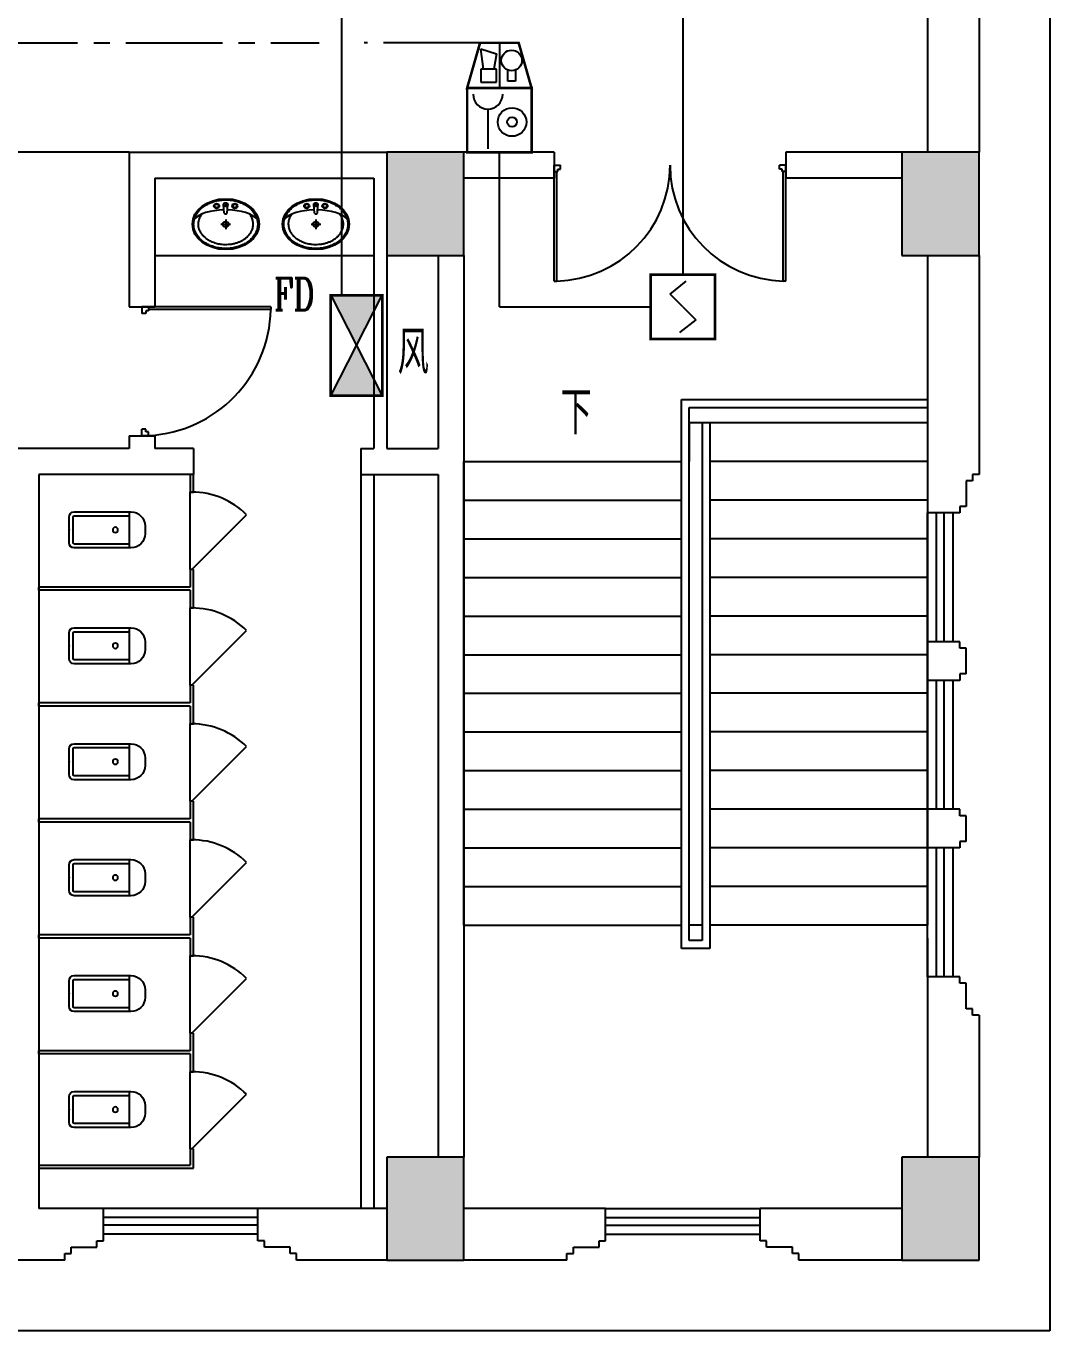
# Model space of a CAD drawing. Extents: x 190999 to 918899, y -200814 to 215286.
# Drawn here: x 630685 to 638635, y -45164 to -35034 of the extents above; entities that cross this region are included whole.
import ezdxf

# ---------------------------------------------------------------- set-up
doc = ezdxf.new("R2010")
doc.units = 0
doc.header["$LTSCALE"] = 1000
doc.header["$MEASUREMENT"] = 0
doc.linetypes.add('CENTER2', pattern=[1.125, 0.75, -0.125, 0.125, -0.125])
for name, color, linetype in [('00-EQUIP', 3, 'Continuous'), ('00-WIRE-4', 6, 'Continuous'), ('A-卫生间', 250, 'Continuous'), ('A-墙线', 2, 'Continuous'), ('A-外包装修', 250, 'Continuous'), ('A-外窗', 145, 'Continuous'), ('A-门', 167, 'Continuous'), ('COLUMN', 2, 'Continuous'), ('DIM_SYMB', 3, 'Continuous'), ('PUB_HATCH', 250, 'Continuous'), ('PUB_TEXT', 7, 'Continuous'), ('STAIR', 5, 'Continuous'), ('房间名称', 7, 'Continuous'), ('暖通-风-说明', 3, 'Continuous')]:
    doc.layers.add(name, color=color, linetype=linetype)
doc.styles.add('_TCH_DIM', font='SIMPLEX', dxfattribs={"bigfont": 'GBCBIG'})
doc.styles.add('HZ-ZGBZ', font='romanc.shx', dxfattribs={"width": 0.65})
doc.styles.get("Standard").update_dxf_attribs({"font": 'simhei.ttf'})

# ---------------------------------------------------------------- blocks, each defined once
blk = doc.blocks.new('手盆')
at = {"layer": 'A-卫生间'}
for p, q in [((113.4051500830392, 11.84450968739111), (46.00438527367078, 15.84450968549936)), ((160.3106537545391, -1.047737896442413e-09), (235.3360842392431, 1.047737896442413e-09)), ((197.8233689978952, -36.70497138574137), (197.8233689957997, 38.37330022055539)), ((113.4051500836795, -10.84469759798958), (46.004385274573, -15.84469759988133))]:
    blk.add_line(p, q, dxfattribs=at)
for centre, major_axis, ratio, start_param, end_param in [((197.8233689968765, 0), (-7.29808629688452e-09, 259), 0.7637967914937317, 3.141592653589386, 9.424777960768973), ((194.0108444604266, -1.164153218269348e-10), (-7.205028495352649e-09, 259.000000000035), 0.4132124245315282, 0.3517248363212417, 1.519021401905628), ((106.1260785445047, 0.4999060444824863), (-5.256824373014387e-10, 13.9324609080711), 0.9000000000013795, 3.760940879954317, 5.663837080793927), ((194.0108444604266, -1.164153218269348e-10), (-7.229772779760784e-09, 259.0000000000077), 0.4132124245315759, 1.620216634470202, 2.789864625449906)]:
    blk.add_ellipse(centre, major_axis=major_axis, ratio=ratio, start_param=start_param, end_param=end_param, dxfattribs=at)
for centre, major_axis, ratio in [((46.00438527413644, -9.395720553584397e-05), (-4.943908497107386e-10, 15.84460364270489), 0.8999999999996328), ((56.39680238347501, 70.60627577308333), (-8.758096824383953e-10, 20.62066592634073), 0.899999999999012), ((56.39680238347501, 70.60627577308333), (-3.935312307942613e-10, 15.62066592634074), 0.8999999999986958), ((197.8233689968765, 0), (-3.340112788049617e-10, 23.3576301081921), 0.9000000000004984), ((56.39680238740402, -70.60627578099957), (-3.800975702346919e-10, 20.62066592634073), 0.899999999999012), ((56.39680238740402, -70.60627578099957), (-3.935312307942613e-10, 15.62066592634074), 0.8999999999986958)]:
    blk.add_ellipse(centre, major_axis=major_axis, ratio=ratio, dxfattribs=at)
for points, knots in [([(197.8233690038323, -249), (204.3990294850664, -248.9999999998254), (210.9746904028871, -248.5460929390974), (228.2800280096126, -246.1498785703443), (238.9514531540335, -243.4343165084429), (259.8060639827163, -235.6199938393256), (269.9890346575412, -230.5210515616636), (289.5665971586423, -218.0721727792989), (298.960803612601, -210.7221745683055), (316.6733728031977, -193.9730663714581), (324.9912984879047, -184.5740979954135), (340.2893382357433, -163.997605889017), (347.2690669711446, -152.820397028001), (359.6669247537793, -129.0196260861703), (365.0847628668125, -116.3964852440404), (374.1834916165972, -90.08639820077224), (377.864187594445, -76.39992674347013), (383.3689956764865, -48.38244847021997), (385.1929984975141, -34.05193997788592), (386.9250104438397, -5.187684159289347), (386.8329865084379, 9.345556312793633), (384.73586623749, 38.16708128564642), (382.7308100122318, 52.45485931876465), (376.8727663576719, 80.34559937685844), (373.0198958979163, 93.94806452159537), (363.5912495303783, 120.0517437723756), (358.0156770628528, 132.5524866377527), (345.3217726669682, 156.0743077876396), (338.2037411779456, 167.0949723329395), (322.6526621349331, 187.3296658890322), (314.2200076092558, 196.5433937402559), (296.3045734511106, 212.8996470182319), (286.8222312947328, 220.0420502259221), (267.0967536403914, 232.0600890867645), (256.8539916995796, 236.9358037543716), (235.9088120757369, 244.2945439725299), (225.2065898313012, 246.7777534795459), (203.6465188648144, 249.290750069631), (192.7886942756013, 249.3206353121204), (171.2212525570067, 246.926459478098), (160.5116570384998, 244.5023044175468), (139.5443743165815, 237.2594525109744), (129.2868775804527, 232.4405714303721), (109.5247235784773, 220.5323387983663), (100.0204366852413, 213.442903975927), (82.05432864755858, 197.1870205074665), (73.5929449252726, 188.0206891129783), (57.97836853517219, 167.8736008143169), (50.82557078509126, 156.8931414871186), (38.05713037244277, 133.4431421089976), (32.44179055967834, 120.974013813975), (22.9298620421032, 94.92387688398594), (19.03347902328824, 81.34333855629666), (13.08606755724759, 53.48601149060414), (11.03515804442577, 39.20971924465266), (8.845478702656692, 10.40033378740191), (8.706750778161222, -4.132253066869453), (10.3460220079869, -33.00605608435581), (12.12398988581845, -47.34676530770957), (17.53889162433916, -75.39515261730412), (21.17571813854738, -89.10233203484677), (30.19028912024805, -115.463632545172), (35.56784113991307, -128.1172780482448), (47.88998500915477, -151.9877993637056), (54.83428833659855, -163.2042521126277), (70.0674021562445, -183.866608052107), (78.3558293353999, -193.3121929975168), (96.01611302810488, -210.1603128662973), (105.3875327545975, -217.5627013113408), (124.9266998832172, -230.1204342835699), (135.0940591037797, -235.2758359995205), (155.9248058304656, -243.2054893133172), (166.5879733786569, -245.9799217026157), (184.1470113282267, -248.5090972222097), (190.9851904233219, -249.0000000002037), (197.8233690038323, -249)], [0, 0, 0, 0, 0.1053687871871674, 0.1053687871871674, 0.2787471050919757, 0.2787471050919757, 0.452125422996784, 0.452125422996784, 0.6255037409015924, 0.6255037409015924, 0.7988820588064007, 0.7988820588064007, 0.972260376711209, 0.972260376711209, 1.145638694616017, 1.145638694616017, 1.319017012520826, 1.319017012520826, 1.492395330425634, 1.492395330425634, 1.665773648330442, 1.665773648330442, 1.83915196623525, 1.83915196623525, 2.012530284140059, 2.012530284140059, 2.185908602044867, 2.185908602044867, 2.359286919949676, 2.359286919949676, 2.532665237854484, 2.532665237854484, 2.706043555759292, 2.706043555759292, 2.8794218736641, 2.8794218736641, 3.052800191568909, 3.052800191568909, 3.226178509473717, 3.226178509473717, 3.399556827378525, 3.399556827378525, 3.572935145283334, 3.572935145283334, 3.746313463188142, 3.746313463188142, 3.91969178109295, 3.91969178109295, 4.093070098997758, 4.093070098997758, 4.266448416902567, 4.266448416902567, 4.439826734807376, 4.439826734807376, 4.613205052712185, 4.613205052712185, 4.786583370616993, 4.786583370616993, 4.959961688521802, 4.959961688521802, 5.133340006426611, 5.133340006426611, 5.30671832433142, 5.30671832433142, 5.480096642236228, 5.480096642236228, 5.653474960141037, 5.653474960141037, 5.826853278045846, 5.826853278045846, 6.000231595950654, 6.000231595950654, 6.173609913855463, 6.173609913855463, 6.283185307179586, 6.283185307179586, 6.283185307179586, 6.283185307179586]), ([(119.1736506810412, -185.1483521524933), (120.9620973349083, -186.5592411882244), (122.7676875701582, -187.9199504845892), (129.8700636767026, -193.0283129730087), (135.2785741284897, -196.3957903881383), (146.2934715196025, -202.2620774885872), (151.8941962509125, -204.7583693127963), (163.2154152492003, -208.8666340855998), (168.9426443869015, -210.4817502371734), (180.2599917969201, -212.7891027016158), (185.8482704507187, -213.5108798283036), (193.5720607222756, -213.9408398092492), (195.6979295939091, -214.0000000000582), (197.8233690028428, -214), (203.6582866330282, -213.9999999998545), (209.496631536138, -213.5543654990906), (222.3311671293923, -211.5851090514625), (229.3277623398462, -209.8531313597923), (240.787502169027, -205.8990001947095), (245.3047605895554, -204.0427727167553), (254.2367161016737, -199.7630582755664), (258.6490466702962, -197.340541947633), (268.8131698185462, -191.0121952608461), (274.5134323839447, -186.8761012725008), (285.5567444703775, -177.6296808072657), (290.895805457636, -172.5213152369834), (300.10443852967, -162.4870827112172), (304.0523709853587, -157.7313989280374), (313.5779886524833, -145.0389805318264), (318.9357033787237, -136.7249773955555), (326.5974791146873, -122.7934594422404), (329.2282542005414, -117.5408629023295), (334.1482956689142, -106.7104468817706), (336.4365190484095, -101.1349806892686), (340.7589510514808, -89.39631874780753), (342.7719178344414, -83.21611161783221), (346.3640570428397, -70.60165740986122), (347.9425120085652, -64.1699805422104), (351.0904946208175, -48.9602580992796), (352.483825713367, -40.10366524968413), (354.4332219571806, -22.20990053389687), (354.9878015757713, -13.17872977355728), (355.2458703611628, 4.918644920835504), (354.9501755786187, 13.97955791465938), (353.5129259504029, 31.96110226912424), (352.3711163057305, 40.89164739020634), (349.384864397347, 57.80685899686068), (347.5983948106295, 65.8113708793826), (343.3541798496735, 81.46923251761473), (340.8984195916564, 89.11663731795852), (335.3626360981434, 103.9371218456945), (332.2806230153365, 111.1172703721968), (325.5162342714611, 124.9777631429606), (321.8282612711191, 131.6496718250564), (313.9341333054472, 144.3357837414369), (309.7314879408514, 150.3452337460767), (300.8902356041654, 161.618057758169), (296.2466290210141, 166.8887592243263), (286.5258362632012, 176.709553859866), (281.444416775601, 181.2445321998675), (271.8246831358119, 188.7996964116173), (267.3329801598447, 191.9448123630136), (256.3785253528913, 198.7381430045061), (249.8306331257918, 202.0953922677436), (238.1084081598674, 206.932942938729), (232.9762091664597, 208.6679624874669), (222.6309106198023, 211.4215277187759), (217.4206377462251, 212.4394152993336), (205.158162370557, 213.983414012735), (198.0817049504258, 214.216697979864), (185.9674371529836, 213.4981161681353), (180.9226912481536, 212.8634210942255), (170.8730682562164, 210.9228448418726), (165.8711175702338, 209.6174913003924), (151.0041288301873, 204.6993374161248), (141.2534683310369, 200.0748375131807), (127.5488741844601, 191.4132149869401), (123.3148595323437, 188.4150790243875), (119.1737199328491, 185.1485161112505)], [5.74089731261301, 5.74089731261301, 5.74089731261301, 5.74089731261301, 5.780873984786705, 5.780873984786705, 5.896828956044057, 5.896828956044057, 6.01278392730141, 6.01278392730141, 6.128738898558762, 6.128738898558762, 6.240697366945735, 6.240697366945735, 6.283185307179586, 6.283185307179586, 6.283185307179586, 6.399826426420818, 6.399826426420818, 6.540899765641657, 6.540899765641657, 6.633999867022954, 6.633999867022954, 6.727099968404252, 6.727099968404252, 6.852187990943959, 6.852187990943959, 6.977276013483666, 6.977276013483666, 7.077377375932242, 7.077377375932242, 7.229976726067383, 7.229976726067383, 7.31738907886302, 7.31738907886302, 7.404801431658657, 7.404801431658657, 7.497093875397931, 7.497093875397931, 7.589386319137206, 7.589386319137206, 7.712333561266115, 7.712333561266115, 7.835280803395023, 7.835280803395023, 7.958228045523932, 7.958228045523932, 8.08117528765284, 8.08117528765284, 8.194982769003447, 8.194982769003447, 8.308790250354054, 8.308790250354054, 8.42259773170466, 8.42259773170466, 8.537599018716683, 8.537599018716683, 8.652600305728708, 8.652600305728708, 8.767601592740732, 8.767601592740732, 8.884431700421288, 8.884431700421288, 8.98243549021753, 8.98243549021753, 9.11946744650899, 9.11946744650899, 9.224190864967866, 9.224190864967866, 9.328914283426741, 9.328914283426741, 9.470086520349449, 9.470086520349449, 9.571187053011501, 9.571187053011501, 9.672287585673553, 9.672287585673553, 9.874488650997659, 9.874488650997659, 9.967059414647549, 9.967059414647549, 9.967059414647549, 9.967059414647549])]:
    blk.add_open_spline(points, degree=3, knots=knots, dxfattribs=at)
blk.add_point((46.00438527413644, -9.395720553584397e-05), dxfattribs=at)
blk = doc.blocks.new('m1000')
at = {"layer": 'A-墙线'}
for p, q in [((0, 0), (0, 200)), ((1000, 0), (1000, 200))]:
    blk.add_line(p, q, dxfattribs=at)
at = {"layer": 'A-门'}
for p, q in [((0, 1100), (5.820766091346741e-11, 100.0000000009313)), ((0, 1100), (19.99999999994179, 1099.999999999069)), ((19.99999999994179, 1099.999999999069), (20.00000000005821, 150.0000000009313)), ((5.820766091346741e-11, 150.0000000009313), (29.99999999994179, 150.0000000009313)), ((29.99999999994179, 150.0000000009313), (30, 130)), ((30, 130), (50.00000000005821, 130.0000000009313)), ((50.00000000005821, 130.0000000018626), (50.00000000005821, 100.0000000009313)), ((950.0000000000582, 130.0000000018626), (950.0000000000582, 100.0000000009313)), ((970.0000000001164, 130), (950.0000000000582, 130.0000000009313)), ((970.0000000001746, 150.0000000009313), (970.0000000001164, 130)), ((1000.000000000058, 150.0000000009313), (970.0000000001746, 150.0000000009313)), ((1000.000000000058, 150.0000000009313), (1000.000000000058, 100.0000000009313)), ((5.820766091346741e-11, 100.0000000009313), (50.00000000005821, 100.0000000009313)), ((1000.000000000058, 100.0000000009313), (950.0000000000582, 100.0000000009313))]:
    blk.add_line(p, q, dxfattribs=at)
blk.add_arc((5.820766091346741e-11, 100.0000000009313), 1000, 2.865983971930656, 88.85400800037786, dxfattribs=at)
blk = doc.blocks.new('m1800')
at = {"layer": 'A-墙线'}
for p, q in [((-900, -100), (-900, 100)), ((900, -100), (900, 100))]:
    blk.add_line(p, q, dxfattribs=at)
at = {"layer": 'A-门'}
for p, q in [((-900, 900), (-899.9999999999418, 9.313225746154785e-10)), ((-900, 900), (-880.0000000000582, 899.9999999990687)), ((-880.0000000000582, 899.9999999990687), (-879.9999999999418, 50.00000000093132)), ((880.0000000000582, 899.9999999990687), (879.9999999999418, 50.00000000093132)), ((900, 900), (880.0000000000582, 899.9999999990687)), ((900, 900), (899.9999999999418, 9.313225746154785e-10)), ((-899.9999999999418, 50.00000000093132), (-870.0000000000582, 50.00000000093132)), ((-899.9999999999418, 9.313225746154785e-10), (-849.9999999999418, 9.313225746154785e-10)), ((-870.0000000000582, 50.00000000093132), (-870, 30)), ((-870, 30), (-849.9999999999418, 30.00000000093132)), ((-849.9999999999418, 30.00000000186265), (-849.9999999999418, 9.313225746154785e-10)), ((849.9999999999418, 30.00000000186265), (849.9999999999418, 9.313225746154785e-10)), ((870, 30), (849.9999999999418, 30.00000000093132)), ((899.9999999999418, 9.313225746154785e-10), (849.9999999999418, 9.313225746154785e-10)), ((870.0000000000582, 50.00000000093132), (870, 30)), ((899.9999999999418, 50.00000000093132), (870.0000000000582, 50.00000000093132))]:
    blk.add_line(p, q, dxfattribs=at)
for centre, start, end in [((-900, 0), 0, 88.72665564132167), ((900, 0), 91.27334436201257, 180)]:
    blk.add_arc(centre, 900, start, end, dxfattribs=at)
blk = doc.blocks.new('$lvtry$00000200')
for p, q in [((-139.7834388052397, -40.0000000100008, 1e-08), (-139.7834388052397, -479.6564289897615, 1e-08)), ((-109.783438805247, -40.0000000100008, 1e-08), (-109.7834388052397, -469.6564289897615, 1e-08)), ((99.78343880524699, -1.000080374069512e-08, 1e-08), (-99.78343880523971, -1.000080374069512e-08, 1e-08)), ((99.78343880524699, -30.0000000100008, 1e-08), (-99.78343880523971, -30.0000000100008, 1e-08)), ((109.7834388052397, -469.6564289897615, 1e-08), (109.7834388052397, -40.0000000100008, 1e-08)), ((139.7834388052397, -479.6564289897615, 1e-08), (139.783438805247, -40.0000000100008, 1e-08)), ((139.7834388052397, -469.6564289897615, 1e-08), (-139.7834388052397, -469.6564289897615, 1e-08)), ((-29.78343880523971, -589.6564289897615, 1e-08), (29.78343880523971, -589.6564289897615, 1e-08))]:
    blk.add_line(p, q)
blk.add_circle((3.637978807091713e-12, -358.6146012114659, 1e-08), 20)
for centre, radius, start, end in [((-99.78343880523971, -40.0000000100008, 1e-08), 40, 90, 180), ((-99.78343880524699, -40.0000000100008, 1e-08), 10, 90, 180), ((99.78343880523971, -40.0000000100008, 1e-08), 40, 0, 90), ((99.78343880523971, -40.0000000100008, 1e-08), 10, 0, 90), ((-29.78343880523971, -479.6564289897615, 1e-08), 110, 180, 270), ((29.78343880523971, -479.6564289897615, 1e-08), 110, 270, 0)]:
    blk.add_arc(centre, radius, start, end)
blk.add_point((3.637978807091713e-12, 0))
blk = doc.blocks.new('$DorLib2D$00000114')
at = {"color": 0}
blk.add_line((0.4999999999999964, 3.552713678800501e-15), (-0.2071067811864751, 0.7071067811864857), dxfattribs=at)
blk.add_arc((0.5000000000013856, -1.154631945610163e-12), 1.000000000001696, 135, 180, dxfattribs=at)
blk = doc.blocks.new('_LINKPT1')
at = {"color": 0}
blk.add_line((0, 0), (0, 0), dxfattribs=at)
blk = doc.blocks.new('3S1KCGW2')
for p, q in [((0.499999999999875, 0.499999999999875), (-0.499999999999875, 0.499999999999875)), ((-0.499999999999875, 0.499999999999875), (-0.499999999999875, -0.499999999999875)), ((0.499999999999875, -0.499999999999875), (0.499999999999875, 0.499999999999875)), ((-0.2, 0.2), (0.05, 0.4)), ((0, 0), (-0.2, 0.2)), ((0, 0), (0.2, -0.2)), ((0.2, -0.2), (-0.05, -0.4)), ((-0.499999999999875, -0.499999999999875), (0.499999999999875, -0.499999999999875))]:
    blk.add_line(p, q)
at = {"const_width": 0.04, "flags": 128}
blk.add_lwpolyline([(-0.499999999999875, -0.499999999999875), (-0.499999999999875, 0.499999999999875), (0.499999999999875, 0.499999999999875), (0.499999999999875, -0.499999999999875)], close=True, dxfattribs=at)
at = {"xscale": 0.002, "yscale": 0.002, "zscale": 0.002}
for p in [(0, 0.499999999999875), (-0.499999999999875, 0), (0.499999999999875, 0), (0, -0.499999999999875)]:
    blk.add_blockref('_LINKPT1', p, dxfattribs=at)
at = {"flags": 9}
blk.add_attdef('A', (0, 0), '', height=2e-05, dxfattribs=at)
blk = doc.blocks.new('3T1W6ZCM')
for p, q in [((0.5, 0.5), (-0.5, 0.5)), ((-0.5, 0.5), (-0.5, -0.5)), ((0.5, -0.5), (0.5, 0.5)), ((-0.1775382936502865, 0.1720085469460173), (-0.1775382936502865, -0.443376068438738)), ((-0.5, -0.5), (0.5, -0.5))]:
    blk.add_line(p, q)
at = {"const_width": 0.04}
blk.add_lwpolyline([(-0.5, 0.5), (-0.5, -0.5), (0.5, -0.5), (0.5, 0.5)], close=True, dxfattribs=at)
for radius in [0.2218934911243935, 0.07396449704146453]:
    blk.add_circle((0.1969945486489451, -0.02963126059148635), radius)
blk.add_arc((-0.1775382936502865, 0.4027777777155279), 0.2307692307693, 180, 0)
at = {"xscale": 0.002, "yscale": 0.002, "zscale": 0.002}
for p in [(0, 0.5), (-0.5, 0), (0.5, 0), (0, -0.5)]:
    blk.add_blockref('_LINKPT1', p, dxfattribs=at)
at = {"flags": 9}
blk.add_attdef('A', (0, 0), '', height=2e-05, dxfattribs=at)
blk = doc.blocks.new('6A2OE7N0')
for p, q in [((-0.3, 0.3499999999999943), (-0.5, -0.3499999999999943)), ((0.3, 0.3499999999999943), (-0.3, 0.3499999999999943)), ((-0.2456702268532281, -0.06106422118475052), (-0.2856702268532281, 0.2589357788152427)), ((-0.2856702268532281, 0.2589357788152427), (-0.04567022685322809, 0.1789357788152302)), ((1.776356839400252e-18, 0.3499999999999943), (-1.776356839400252e-18, -0.3499999999999943)), ((0.5, -0.3499999999999943), (0.3, 0.3499999999999943)), ((-0.04567022685322809, 0.1789357788152302), (-0.08567022685322809, -0.06106422118475052)), ((-0.2856702268532281, -0.06106422118475052), (-0.2856702268532281, -0.2610642211847676)), ((-0.04567022685322809, -0.06106422118475052), (-0.2856702268532281, -0.06106422118475052)), ((-0.04567022685322809, -0.2610642211847676), (-0.04567022685322809, -0.06106422118475052)), ((0.1304115314996602, -0.2439790560947586), (0.1304115314996602, -0.0723030258366748)), ((0.2504115314996602, -0.0723030258366748), (0.2504115314996602, -0.2439790560947586)), ((-0.5, -0.3499999999999943), (0.5, -0.3499999999999943)), ((-0.2856702268532281, -0.2610642211847676), (-0.04567022685322809, -0.2610642211847676)), ((0.2504115314996602, -0.2439790560947586), (0.1304115314996602, -0.2439790560947586))]:
    blk.add_line(p, q)
at = {"const_width": 0.04, "flags": 128}
blk.add_lwpolyline([(-0.5, -0.3499999999999943), (-0.3, 0.3499999999999943), (0.3, 0.3499999999999943), (0.5, -0.3499999999999943)], close=True, dxfattribs=at)
blk.add_circle((0.1904115314996602, 0.07602094390523462), 0.16)
at = {"xscale": 0.002, "yscale": 0.002, "zscale": 0.002}
for p in [(1.776356839400252e-18, 0.3499999999999943), (-0.4, 0), (0.4, 0), (1.776356839400252e-18, -0.3499999999999943)]:
    blk.add_blockref('_LINKPT1', p, dxfattribs=at)
at = {"flags": 9}
blk.add_attdef('A', (0, 0), '', height=2e-05, dxfattribs=at)
blk = doc.blocks.new('6H2KALM6')
for p, q in [((-0.7799999999988358, 0.3999999999996362), (0.7799999999988358, -0.3999999999996362)), ((0.7799999999988358, 0.3999999999996362), (-0.7799999999988358, -0.3999999999996362)), ((0.7799999999988358, 0.3999999999996362), (-0.7799999999988358, 0.3999999999996362)), ((-0.7799999999988358, 0.3999999999996362), (-0.7799999999988358, -0.3999999999996362)), ((0.7799999999988358, -0.3999999999996362), (0.7799999999988358, 0.3999999999996362)), ((-0.7799999999988358, -0.3999999999996362), (0.7799999999988358, -0.3999999999996362))]:
    blk.add_line(p, q)
at = {"const_width": 0.04}
blk.add_lwpolyline([(-0.7799999999988358, 0.3999999999996362), (-0.7799999999988358, -0.3999999999996362), (0.7799999999988358, -0.3999999999996362), (0.7799999999988358, 0.3999999999996362)], close=True, dxfattribs=at)
for points in [[(-0.7799999999988358, 0.3999999999996362), (-7.958078640513122e-16, -7.958078640513122e-16), (-0.7799999999988358, -0.3999999999996362)], [(0.7799999999988358, 0.3999999999996362), (3.410605131648481e-16, -1.70530256582424e-16), (0.7799999999988358, -0.3999999999996362)]]:
    blk.add_solid(points)
at = {"xscale": 0.002, "yscale": 0.002, "zscale": 0.002}
for p in [(0, 0.3999999999996362), (-0.7799999999988358, 0), (0.7799999999988358, 0), (0, -0.3999999999996362)]:
    blk.add_blockref('_LINKPT1', p, dxfattribs=at)
at = {"flags": 9}
blk.add_attdef('A', (0, 0), '', height=2e-05, dxfattribs=at)

msp = doc.modelspace()

# ---------------------------------------------------------------- hatches: boundary and pattern name
at = {"layer": 'PUB_HATCH'}
for points in [[(633484.5765869347, -36813.51720352261), (634084.576968404, -36813.51720352261), (634084.5769684047, -36013.51551869791), (633484.576586935, -36013.51551869791)], [(637484.5765869347, -36813.51692536986), (638084.5767299857, -36813.51692536986), (638084.5767299861, -36013.51551869791), (637484.576586935, -36013.51551869791)], [(633484.5802108974, -44613.51551869791), (634084.5805923671, -44613.51551869814), (634084.580592368, -43813.52066854038), (633484.5802108974, -43813.52066854038)], [(637484.5797340602, -44613.51551869791), (638084.5798771114, -44613.51551869791), (638084.579877113, -43813.51599553437), (637484.5797340621, -43813.51599553437)]]:
    msp.add_hatch(color=256, dxfattribs=at).paths.add_polyline_path(points)

# ---------------------------------------------------------------- linework, layer by layer
at = {"layer": '00-WIRE-4'}
for p, q in [((635784.5765869366, -32813.51857045665), (635784.5765869366, -36963.51857045665)), ((633134.5765869364, -33063.51857045654), (633134.5730768885, -37114.01687591488)), ((634359.5769684066, -37213.51857045665), (634359.5769684066, -36013.51551869803)), ((634359.5769684066, -37213.51857045665), (635534.5765869366, -37213.51857045665))]:
    msp.add_line(p, q, dxfattribs=at)
at = {"layer": '00-WIRE-4', "linetype": 'CENTER2'}
for p, q in [((624709.5765869338, -35163.51551869849), (632959.5747671381, -35163.51551869826)), ((634209.5769684066, -35163.51551869803), (633309.5747671383, -35163.51551869814))]:
    msp.add_line(p, q, dxfattribs=at)
at = {"layer": 'A-卫生间'}
for p, q in [((631484.5765869366, -36013.51551869907), (629984.5765869366, -36013.51551869907)), ((631684.5765869366, -36813.51551869907), (633384.5765869354, -36813.51710992143)), ((631959.5765869385, -38513.51551869861), (631959.5765868817, -38651.01551899966)), ((631984.5765869385, -38513.51551869861), (631959.5765869385, -38513.51551869861)), ((631984.5765870181, -38651.01551899966), (631984.5765869385, -38513.51551869861)), ((633284.5765869366, -38513.51551869907), (633284.5765869366, -44213.51857045549)), ((633384.5765869366, -38513.51551869907), (633384.5765869366, -44213.51857045549)), ((631959.5765868817, -38651.01551899966), (631984.5765870181, -38651.01551899966)), ((631984.5765870181, -39251.01551899966), (631959.5765868432, -39251.01551899966)), ((631959.5765868432, -39251.01551899966), (631959.5765868826, -39388.51551869442)), ((631984.5765869385, -39413.51551869768), (631984.5765870181, -39251.01551899966)), ((631959.5765868826, -39388.51551869442), (630784.5765869324, -39388.51551869884)), ((630784.5765869324, -39413.51551869884), (630784.5765869324, -39388.51551869884)), ((631959.5765870181, -39413.51551879616), (630784.5765869324, -39413.51551869884)), ((631959.5765870181, -39413.51551879616), (631959.5765869867, -39551.01551899966)), ((631984.5765868826, -39551.01551899966), (631984.5765869385, -39413.51551869861)), ((631959.5765869867, -39551.01551899966), (631984.5765868826, -39551.01551899966)), ((631984.5765868826, -40151.01551899966), (631959.5765869867, -40151.01551899966)), ((631959.5765869867, -40151.01551899966), (631959.5765870181, -40288.51551869442)), ((631984.5765869385, -40313.51551869768), (631984.5765868826, -40151.01551899966)), ((631959.5765870181, -40288.51551869442), (630784.5765869324, -40288.51551869884)), ((630784.5765869324, -40313.51551869884), (630784.5765869324, -40288.51551869884)), ((631959.5765868826, -40313.51551869418), (630784.5765869324, -40313.51551869884)), ((631959.5765868826, -40313.51551869418), (631959.576586891, -40451.01551899966)), ((631984.5765870181, -40451.01551899966), (631984.5765869385, -40313.51551869861)), ((631959.576586891, -40451.01551899966), (631984.5765870181, -40451.01551899966)), ((631984.5765870181, -41051.01551899966), (631959.576586891, -41051.01551899966)), ((631959.576586891, -41051.01551899966), (631959.5765868826, -41188.51551869418)), ((631984.5765869385, -41213.51551869768), (631984.5765870181, -41051.01551899966)), ((631959.5765868826, -41188.51551869418), (630784.5765869324, -41188.51551869884)), ((630784.5765869324, -41213.51551869884), (630784.5765869324, -41188.51551869884)), ((631959.5765870111, -41213.51551869442), (630784.5765869324, -41213.51551869884)), ((631959.5765870111, -41213.51551869442), (631959.5765870304, -41351.01551899966)), ((631984.5765868754, -41351.01551899966), (631984.5765869385, -41213.51551869768)), ((631959.5765870304, -41351.01551899966), (631984.5765868754, -41351.01551899966)), ((631984.5765868754, -41951.01551899966), (631959.5765870304, -41951.01551899966)), ((631959.5765870304, -41951.01551899966), (631959.5765870111, -42088.51551869442)), ((631984.5765869385, -42113.51551869768), (631984.5765868754, -41951.01551899966)), ((631959.5765870111, -42088.51551869442), (630784.5765869324, -42088.51551869884)), ((630784.5765869324, -42113.51551869884), (630784.5765869324, -42088.51551869884)), ((631959.5765868665, -42113.51551869442), (630784.5765869324, -42113.51551869884)), ((631959.5765868665, -42113.51551869442), (631959.576586891, -42251.01551899966)), ((631984.5765870023, -42251.01551899966), (631984.5765869385, -42113.51551869768)), ((631959.576586891, -42251.01551899966), (631984.5765870023, -42251.01551899966)), ((631984.5765870023, -42851.01551899966), (631959.576586891, -42851.01551899966)), ((631959.576586891, -42851.01551899966), (631959.5765868665, -42988.51551869442)), ((631984.5765869385, -43013.51551869884), (631984.5765870023, -42851.01551899966)), ((631959.5765868665, -42988.51551869442), (630784.5765869324, -42988.51551869884)), ((630784.5765869324, -43013.51551869884), (630784.5765869324, -42988.51551869884)), ((631959.5765869394, -43013.51551869442), (630784.5765869324, -43013.51551869884)), ((631959.5765869394, -43013.51551869442), (631959.5765868463, -43151.01551899966)), ((631984.5765869564, -43151.01551899943), (631984.5765869385, -43013.51551869884)), ((631959.5765868463, -43151.01551899966), (631984.5765869564, -43151.01551899943)), ((631984.5765869571, -43751.01551899966), (631959.5765868463, -43751.01551899966)), ((631959.5765868463, -43751.01551899966), (631959.5765869394, -43876.01551872795)), ((631984.5765869392, -43901.01551872771), (631984.5765869571, -43751.01551899966)), ((630784.5765869303, -43876.01551870047), (631959.5765869394, -43876.01551872795)), ((630784.5765869303, -43876.01551870047), (630784.5765869303, -43901.01551870047)), ((630784.5765869303, -43901.01551870047), (631984.5765869392, -43901.01551872771))]:
    msp.add_line(p, q, dxfattribs=at)
at = {"layer": 'A-墙线'}
for p, q in [((637684.5765869352, -34613.51857045549), (637684.5765869352, -36013.51857045549)), ((638084.5765869352, -34913.51857045549), (638084.5765869352, -36013.51857045549)), ((631484.5765869366, -36013.51551869861), (631484.5765869366, -37213.51551869861)), ((631484.5765869366, -36013.51551869861), (633484.5765869366, -36013.51551869861)), ((634784.5765869352, -36013.51551870187), (634084.5765869366, -36013.51551869861)), ((637484.5765869366, -36013.51551869861), (636584.5765869352, -36013.51551870187)), ((631684.5765869366, -36213.51551869861), (631684.5765869366, -37213.51551869861)), ((631684.5765869366, -36213.51551869861), (633384.5765869352, -36213.51551869838)), ((633384.5765869352, -36213.51551869861), (633384.5765869361, -38313.51551869861)), ((633484.5765869352, -36213.51551869861), (633484.5765869361, -38313.51551869861)), ((634784.5765869352, -36213.51551870187), (634084.5765869366, -36213.51551869861)), ((637484.5765869366, -36213.51551869861), (636584.5765869352, -36213.51551870187)), ((633884.5805923697, -36813.51720352331), (633884.5805923697, -38313.51551869814)), ((634084.5805923697, -36813.51720352331), (634084.5805923697, -43813.52066854038)), ((637684.5765869373, -36813.51692536869), (637684.5765869371, -38813.51857045549)), ((638084.5765869373, -36813.51692537009), (638084.5765869371, -38513.51857045549)), ((631484.5765869366, -38213.51551869861), (631484.5765869366, -38313.51551869861)), ((631684.5765869366, -38213.51551869861), (631684.5765869366, -38313.51551869861)), ((631484.5765869366, -38313.51551869861), (629984.5765869366, -38313.51551869861)), ((631984.5765869366, -38313.51551869861), (631684.5765869366, -38313.51551869861)), ((631984.5765869366, -38313.51551869861), (631984.5765869366, -38513.51551869861)), ((633284.5765869366, -38313.51551869861), (633284.5765869366, -38513.51551869861)), ((633284.5765869366, -38313.51551869861), (633384.5765869361, -38313.51551869861)), ((633484.5765869361, -38313.51551869861), (633884.5805923697, -38313.51551869814)), ((630784.5765869366, -38513.51551869861), (630784.5765869366, -44213.51551869861)), ((631984.5765869366, -38513.51551869861), (630784.5765869366, -38513.51551869861)), ((633284.5765869366, -38513.51551869861), (633884.5805923697, -38513.51551869814)), ((633884.5805923697, -38513.51551869814), (633884.5805923697, -43813.52066854038)), ((638034.5765869373, -38563.51857045549), (637984.5765869371, -38563.51857045549)), ((637984.5765869371, -38563.51857045549), (637984.5765869373, -38763.51857045549)), ((638084.5765869371, -38513.51857045549), (638034.5765869373, -38513.51857045549)), ((638034.5765869373, -38513.51857045549), (638034.5765869373, -38563.51857045549)), ((637934.5765869373, -38763.51857045549), (637934.5765869373, -38813.51857045549)), ((637984.5765869373, -38763.51857045549), (637934.5765869373, -38763.51857045549)), ((637934.5765869373, -38813.51857045549), (637684.5765869371, -38813.51857045549)), ((637684.5765869373, -40113.51857045596), (637684.5765869373, -39813.51857045596)), ((637934.5765869373, -39813.51857045596), (637684.5765869373, -39813.51857045596)), ((637934.5765869373, -39863.51857045596), (637934.5765869373, -39813.51857045596)), ((637984.5765869373, -39863.51857045596), (637934.5765869373, -39863.51857045596)), ((637984.5765869373, -40063.51857045596), (637984.5765869373, -39863.51857045596)), ((637934.5765869373, -40113.51857045596), (637684.5765869373, -40113.51857045596)), ((637934.5765869373, -40063.51857045596), (637934.5765869373, -40113.51857045596)), ((637984.5765869373, -40063.51857045596), (637934.5765869373, -40063.51857045596)), ((637684.5765869373, -41413.51857045596), (637684.5765869373, -41113.51857045596)), ((637934.5765869373, -41113.51857045596), (637684.5765869373, -41113.51857045596)), ((637934.5765869373, -41163.51857045596), (637934.5765869373, -41113.51857045596)), ((637984.5765869373, -41163.51857045596), (637934.5765869373, -41163.51857045596)), ((637984.5765869373, -41363.51857045596), (637984.5765869373, -41163.51857045596)), ((637934.5765869373, -41413.51857045596), (637684.5765869373, -41413.51857045596)), ((637934.5765869373, -41363.51857045596), (637934.5765869373, -41413.51857045596)), ((637984.5765869373, -41363.51857045596), (637934.5765869373, -41363.51857045596)), ((637684.5765869371, -42113.51857045549), (637684.5765869371, -43813.51904729311)), ((637934.5765869373, -42413.51857045549), (637684.5765869373, -42413.51857045549)), ((637934.5765869373, -42463.51857045549), (637934.5765869373, -42413.51857045549)), ((637984.5765869373, -42463.51857045549), (637934.5765869373, -42463.51857045549)), ((637984.5765869371, -42663.51857045549), (637984.5765869373, -42463.51857045549)), ((638034.5765869373, -42663.51857045549), (637984.5765869371, -42663.51857045549)), ((638034.5765869373, -42713.51857045549), (638034.5765869373, -42663.51857045549)), ((638084.5765869371, -42713.51857045549), (638034.5765869373, -42713.51857045549)), ((638084.5765869371, -42713.51857045549), (638084.5765869371, -43813.51904729311)), ((631284.5842163311, -44213.51857045549), (630784.5765869366, -44213.51857045549)), ((631284.5842163311, -44463.51857045549), (631284.5842163311, -44213.51857045549)), ((633484.580210899, -44213.51857045549), (632484.5842163311, -44213.51857045549)), ((632484.5842163311, -44463.51857045549), (632484.5842163311, -44213.51857045549)), ((635184.5765869366, -44213.51857045549), (634084.5765869366, -44213.51857045549)), ((635184.5765869366, -44463.51857045549), (635184.5765869366, -44213.51857045549)), ((637484.5765869366, -44213.51857045549), (636384.5765869366, -44213.51857045549)), ((636384.5765869366, -44463.51857045549), (636384.5765869366, -44213.51857045549)), ((631234.5842163311, -44463.51857045549), (631284.5842163311, -44463.51857045549)), ((631234.5842163311, -44513.51857045549), (631234.5842163311, -44463.51857045549)), ((632534.5842163311, -44463.51857045549), (632484.5842163311, -44463.51857045549)), ((632534.5842163311, -44513.51857045549), (632534.5842163311, -44463.51857045549)), ((635134.5765869366, -44463.51857045549), (635184.5765869366, -44463.51857045549)), ((635134.5765869366, -44513.51857045549), (635134.5765869366, -44463.51857045549)), ((636434.5765869366, -44463.51857045549), (636384.5765869366, -44463.51857045549)), ((636434.5765869366, -44513.51857045549), (636434.5765869366, -44463.51857045549)), ((630984.5842163311, -44613.51857045549), (630984.5842163311, -44563.51857045549)), ((630984.5842163311, -44563.51857045549), (631034.5842163311, -44563.51857045549)), ((631034.5842163311, -44563.51857045549), (631034.5842163311, -44513.51857045549)), ((631034.5842163311, -44513.51857045549), (631234.5842163311, -44513.51857045549)), ((632734.5842163311, -44513.51857045549), (632534.5842163311, -44513.51857045549)), ((632734.5842163311, -44563.51857045549), (632734.5842163311, -44513.51857045549)), ((632784.5842163311, -44563.51857045549), (632734.5842163311, -44563.51857045549)), ((632784.5842163311, -44613.51857045549), (632784.5842163311, -44563.51857045549)), ((634884.5765869366, -44613.51857045549), (634884.5765869366, -44563.51857045549)), ((634884.5765869366, -44563.51857045549), (634934.5765869366, -44563.51857045549)), ((634934.5765869366, -44563.51857045549), (634934.5765869366, -44513.51857045526)), ((634934.5765869366, -44513.51857045526), (635134.5765869366, -44513.51857045549)), ((636634.5765869366, -44513.51857045526), (636434.5765869366, -44513.51857045549)), ((636634.5765869366, -44563.51857045549), (636634.5765869366, -44513.51857045526)), ((636684.5765869366, -44563.51857045549), (636634.5765869366, -44563.51857045549)), ((636684.5765869366, -44613.51857045549), (636684.5765869366, -44563.51857045549)), ((630984.5842163311, -44613.51857045549), (630384.5842163311, -44613.51857045549)), ((633484.580210899, -44613.51857045549), (632784.5842163311, -44613.51857045549)), ((634884.5765869366, -44613.51857045549), (634084.5765869366, -44613.51857045549)), ((637484.5765869366, -44613.51857045549), (636684.5765869366, -44613.51857045549))]:
    msp.add_line(p, q, dxfattribs=at)
at = {"layer": 'A-外包装修'}
for p, q in [((638634.5765869366, -30013.51857045246), (638634.5765869366, -45163.51857045153)), ((638634.5765869366, -45163.5185704513), (629884.5765869366, -45163.5185704513)), ((631083.3779500325, -45163.51857045433), (629884.5765869366, -45163.51857045363))]:
    msp.add_line(p, q, dxfattribs=at)
at = {"layer": 'A-外窗'}
for p, q in [((637684.5765869373, -39813.51857045596), (637684.5765869373, -38813.51857045596)), ((637754.5765869373, -39813.51857045596), (637754.5765869373, -38813.51857045596)), ((637814.5765869373, -39813.51857045596), (637814.5765869373, -38813.51857045596)), ((637884.5765869373, -39813.51857045596), (637884.5765869373, -38813.51857045596)), ((637684.5765869373, -41113.51857045596), (637684.5765869373, -40113.51857045596)), ((637754.5765869373, -41113.51857045596), (637754.5765869373, -40113.51857045596)), ((637814.5765869373, -41113.51857045596), (637814.5765869373, -40113.51857045596)), ((637884.5765869373, -41113.51857045596), (637884.5765869373, -40113.51857045596)), ((637684.5765869373, -42413.51857045596), (637684.5765869373, -41413.51857045596)), ((637754.5765869373, -42413.51857045596), (637754.5765869373, -41413.51857045596)), ((637814.5765869373, -42413.51857045596), (637814.5765869373, -41413.51857045596)), ((637884.5765869373, -42413.51857045596), (637884.5765869373, -41413.51857045596)), ((632484.5842163311, -44213.51857045549), (631284.5842163311, -44213.51857045549)), ((635184.5765869366, -44213.51857045549), (636384.5765869366, -44213.51857045549)), ((632484.5842163311, -44283.51857045549), (631284.5842163311, -44283.51857045549)), ((632484.5842163311, -44343.51857045549), (631284.5842163311, -44343.51857045549)), ((635184.5765869366, -44283.51857045549), (636384.5765869366, -44283.51857045549)), ((635184.5765869366, -44343.51857045549), (636384.5765869366, -44343.51857045549)), ((632484.5842163311, -44413.51857045549), (631284.5842163311, -44413.51857045549)), ((635184.5765869366, -44413.51857045549), (636384.5765869366, -44413.51857045549))]:
    msp.add_line(p, q, dxfattribs=at)
at = {"layer": 'A-门'}
for p, q in [((631959.5765869385, -39251.01551869907), (631959.5765869385, -38651.01551869907)), ((631959.5765869385, -40151.01551869907), (631959.5765869385, -39551.01551869907)), ((631959.5765869385, -41051.01551869907), (631959.5765869385, -40451.01551869907)), ((631959.5765869385, -41951.01551869907), (631959.5765869385, -41351.01551869907)), ((631959.5765869385, -42851.01551869861), (631959.5765869385, -42251.01551869861)), ((631959.5765869385, -43751.01551869884), (631959.5765869385, -43151.01551869884))]:
    msp.add_line(p, q, dxfattribs=at)
at = {"layer": 'COLUMN'}
for p, q in [((634084.5769684047, -36013.51551869791), (633484.576586935, -36013.51551869791)), ((633484.576586935, -36013.51551869791), (633484.5765869347, -36813.51720352261)), ((634084.576968404, -36813.51720352261), (634084.5769684047, -36013.51551869791)), ((638084.5767299861, -36013.51551869791), (637484.576586935, -36013.51551869791)), ((637484.576586935, -36013.51551869791), (637484.5765869347, -36813.51692536986)), ((638084.5767299857, -36813.51692536986), (638084.5767299861, -36013.51551869791)), ((633484.5765869347, -36813.51720352261), (634084.576968404, -36813.51720352261)), ((637484.5765869347, -36813.51692536986), (638084.5767299857, -36813.51692536986)), ((634084.580592368, -43813.52066854038), (633484.5802108974, -43813.52066854038)), ((633484.5802108974, -43813.52066854038), (633484.5802108974, -44613.51551869791)), ((634084.5805923671, -44613.51551869814), (634084.580592368, -43813.52066854038)), ((638084.579877113, -43813.51599553437), (637484.5797340621, -43813.51599553437)), ((637484.5797340621, -43813.51599553437), (637484.5797340602, -44613.51551869791)), ((638084.5798771114, -44613.51551869791), (638084.579877113, -43813.51599553437)), ((633484.5802108974, -44613.51551869791), (634084.5805923671, -44613.51551869814)), ((637484.5797340602, -44613.51551869791), (638084.5798771114, -44613.51551869791))]:
    msp.add_line(p, q, dxfattribs=at)
at = {"layer": 'DIM_SYMB'}
msp.add_lwpolyline([(634929.5805923673, -38413.51857045176, 0, 0, 0), (634929.5805923673, -43218.42106419918, 0, 0, 0), (636839.5805923687, -43218.42106419662, 0, 0, 0), (636839.5805923804, -38413.51857044804, 80, 0, 0), (636839.5805923811, -38113.51857044804, 0, 0, 0)], format="xyseb", dxfattribs=at)
at = {"layer": 'STAIR'}
for p, q in [((635774.5805923899, -42193.51857045223), (635774.5805923899, -37933.51857041963)), ((635774.5805923899, -37933.51857041963), (637684.580592368, -37933.51857045223)), ((637684.580592368, -37933.51857045223), (637684.580592368, -37993.51857045223)), ((635834.5805923608, -42133.51857045223), (635834.5805923608, -37993.51857048459)), ((635834.5805923608, -37993.51857048459), (637684.580592368, -37993.51857045223)), ((635934.580592368, -38113.51857045223), (635834.580592368, -38113.51857045223)), ((635834.580592368, -38113.51857045223), (635834.580592368, -38413.51857045223)), ((635934.580592368, -38113.51857045223), (635934.580592368, -42013.51857045223)), ((635994.5805923659, -38113.51857044362), (635934.580592368, -38113.51857045223)), ((635934.580592368, -38113.51857045223), (635934.5805923792, -42133.51857045223)), ((635994.580592368, -38113.51857045223), (635934.580592368, -38113.51857045223)), ((637684.580592368, -38113.51857045223), (635994.5805923659, -38113.51857044362)), ((635994.580592368, -38113.51857045223), (635994.5805923792, -42193.51857045223)), ((637684.580592368, -38113.51857045223), (637684.580592368, -42013.51857045223)), ((634084.580592368, -42013.51857045223), (634084.580592368, -38413.51857045223)), ((634084.580592368, -38413.51857045223), (635774.5805923787, -38413.51857044362)), ((635834.580592368, -42013.51857045223), (635834.580592368, -38413.51857045223)), ((637684.580592368, -38413.51857045223), (635994.5805923669, -38413.51857044362)), ((634084.580592368, -38713.51857045223), (635774.5805923787, -38713.51857051323)), ((637684.580592368, -38713.51857045223), (635994.5805923676, -38713.51857044362)), ((634084.580592368, -39013.51857045223), (635774.5805923787, -39013.51857044362)), ((637684.580592368, -39013.51857045223), (635994.5805923685, -39013.51857044362)), ((634084.580592368, -39313.51857045223), (635774.5805923787, -39313.51857044362)), ((637684.580592368, -39313.51857045223), (635994.5805923692, -39313.51857044362)), ((634084.580592368, -39613.51857045223), (635774.5805923787, -39613.51857044362)), ((637684.580592368, -39613.51857045223), (635994.5805923701, -39613.51857044362)), ((634084.580592368, -39913.51857045223), (635774.5805923787, -39913.51857051346)), ((637684.580592368, -39913.51857045223), (635994.5805923708, -39913.51857044362)), ((634084.580592368, -40213.51857045223), (635774.5805923787, -40213.51857044362)), ((637684.580592368, -40213.51857045223), (635994.5805923718, -40213.51857044362)), ((634084.580592368, -40513.51857045223), (635774.5805923787, -40513.51857044362)), ((637684.580592368, -40513.51857045223), (635994.5805923725, -40513.51857044362)), ((634084.580592368, -40813.51857045223), (635774.5805923787, -40813.51857044362)), ((637684.580592368, -40813.51857045223), (635994.5805923734, -40813.51857044362)), ((634084.580592368, -41113.51857045223), (635774.5805923787, -41113.51857044362)), ((637684.580592368, -41113.51857045223), (635994.5805923741, -41113.51857044362)), ((634084.580592368, -41413.51857045223), (635774.5805923787, -41413.51857044362)), ((637684.580592368, -41413.51857045223), (635994.580592375, -41413.51857051323)), ((634084.580592368, -41713.51857045223), (635774.5805923787, -41713.51857044362)), ((637684.580592368, -41713.51857045223), (635994.5805923757, -41713.51857044362)), ((634084.580592368, -42013.51857045223), (635774.5805923787, -42013.51857044362)), ((635934.580592368, -42013.51857045223), (635834.580592368, -42013.51857045223)), ((637684.580592368, -42013.51857045223), (635994.5805923766, -42013.51857044362)), ((635934.5805923792, -42133.51857045223), (635834.5805923608, -42133.51857045223)), ((635994.5805923792, -42193.51857045223), (635774.5805923899, -42193.51857045223))]:
    msp.add_line(p, q, dxfattribs=at)

# ---------------------------------------------------------------- block references
at = {"rotation": 270}
for p in [(632234.5765869375, -36373.51551870792), (632934.5765869375, -36373.51551870792)]:
    msp.add_blockref('手盆', p, dxfattribs=at)
at = {"layer": '00-EQUIP', "xscale": 500, "yscale": 500, "zscale": 500}
for name, p in [('6A2OE7N0', (634359.5769684066, -35338.51551869803)), ('3T1W6ZCM', (634359.5769684066, -35763.51551869803)), ('3S1KCGW2', (635784.5765869366, -37213.51857045665))]:
    msp.add_blockref(name, p, dxfattribs=at)
at = {"layer": '00-EQUIP', "xscale": -500, "yscale": 500, "zscale": 500, "rotation": 90}
msp.add_blockref('6H2KALM6', (633250.2578412816, -37513.51551869838), dxfattribs=at)
at = {"layer": 'A-卫生间', "yscale": -0.9999999999999998, "rotation": 270.0000000010646}
for p in [(631018.9386150572, -38944.7655187007, -1e-08), (631018.9386150572, -39844.7655187007, -1e-08), (631018.9386150572, -40744.7655187007, -1e-08), (631018.9386150572, -41644.7655187007, -1e-08), (631018.9386150572, -42544.7655187007, -1e-08), (631018.9386150572, -43444.7655187007, -1e-08)]:
    msp.add_blockref('$lvtry$00000200', p, dxfattribs=at)
at = {"layer": 'A-门'}
for name, p, rotation in [('m1800', (635684.5765869352, -36113.51551870001), 180), ('m1000', (631484.5765869366, -37213.51551869861), 270)]:
    msp.add_blockref(name, p, dxfattribs=dict(at, rotation=rotation))
at = {"layer": 'A-门', "xscale": -600, "yscale": -600, "zscale": 25, "rotation": 90}
for p in [(631972.0765869385, -38951.01551869907), (631972.0765869385, -39851.01551869907), (631972.0765869385, -40751.01551869907), (631972.0765869385, -41651.01551869907), (631972.0765869385, -42551.01551869861), (631972.0765869385, -43451.01551869884)]:
    msp.add_blockref('$DorLib2D$00000114', p, dxfattribs=at)

# ---------------------------------------------------------------- texts
at = {"layer": 'PUB_TEXT', "style": '_TCH_DIM'}
msp.add_text('下', height=337.5886524822695, dxfattribs=at).set_placement((634834.6337838566, -38203.51857045176))
at = {"layer": '房间名称', "style": '_TCH_DIM'}
msp.add_text('风', height=337.5886524822695, dxfattribs=at).set_placement((633569.126686919, -37735.68544294243))
at = {"layer": '暖通-风-说明', "style": 'HZ-ZGBZ', "width": 0.7}
msp.add_text('FD', height=250, dxfattribs=at).set_placement((632609.3273115812, -37239.28554587369))

doc.saveas('drawing.dxf')
